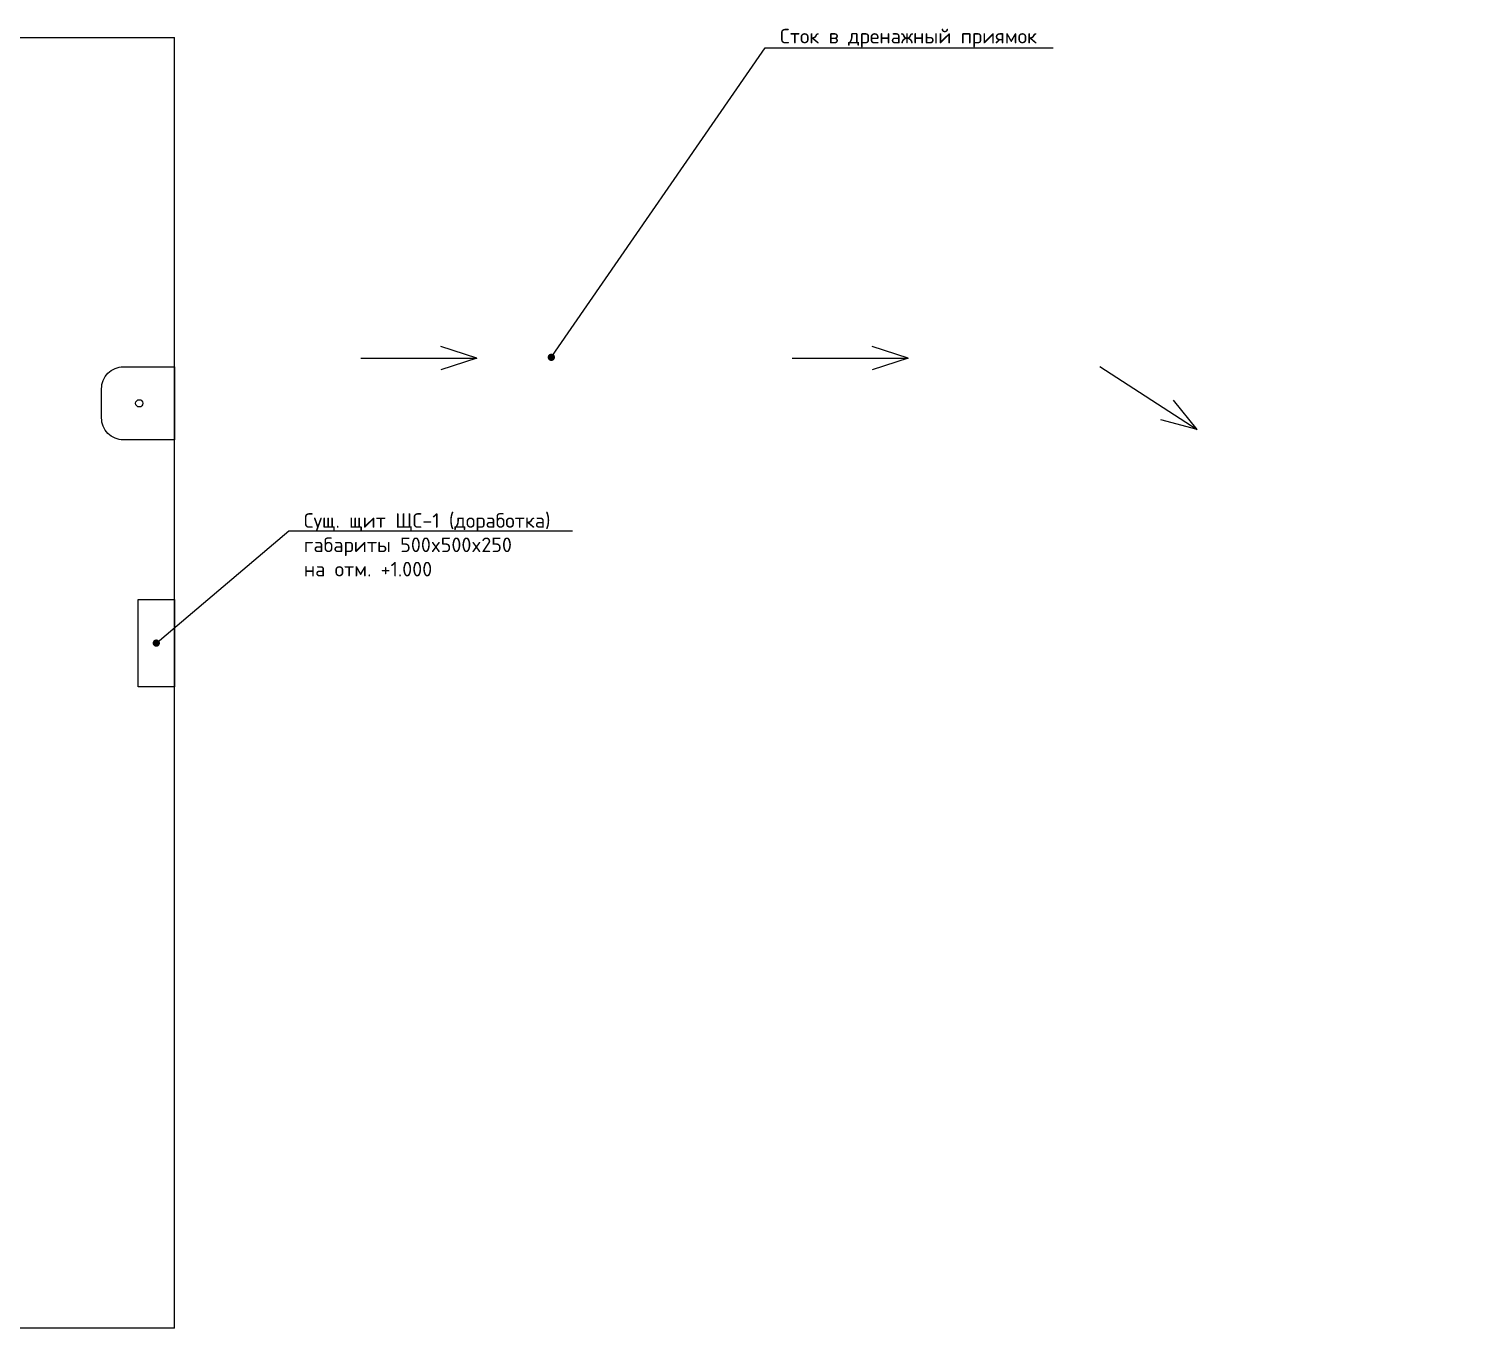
# Model space of a CAD drawing. Header units: millimetres. Extents: x -5247 to 64230, y -16204 to 29599.
# Drawn here: x 12465 to 22306, y 20436 to 29344 of the extents above; entities that cross this region are included whole.
import ezdxf
from ezdxf import colors
from ezdxf.entities.mleader import LeaderData, LeaderLine
from ezdxf.math import Vec2, Vec3

# ---------------------------------------------------------------- set-up
doc = ezdxf.new("R2010")
doc.units = ezdxf.units.MM
for name, color, linetype in [('Демонтируемые щиты', 1, 'Continuous'), ('ОВиК и Водоснабжение', 4, 'Continuous'), ('Существующие щиты', 1, 'Continuous')]:
    doc.layers.add(name, color=color, linetype=linetype)
doc.layers.get('Демонтируемые щиты').off()
doc.styles.add('ISO_250', font='isocpeur.ttf', dxfattribs={"height": 250})

# ---------------------------------------------------------------- blocks, each defined once
blk = doc.blocks.new('_Dot')
at = {"color": 0, "linetype": 'ByBlock', "lineweight": -2}
blk.add_line((-0.5, 0), (-1, 0), dxfattribs=at)
at = {"color": 0, "linetype": 'ByBlock', "const_width": 0.5}
blk.add_lwpolyline([(-0.25, 0, 1), (0.25, 0, 1)], format="xyb", close=True, dxfattribs=at)
blk = doc.blocks.new('Раковина')
at = {"layer": 'ОВиК и Водоснабжение'}
blk.add_lwpolyline([(0, -250), (-350, -250, -0.414214), (-500, -100), (-500, 100, -0.414214), (-350, 250), (0, 250), (0, -250)], format="xyb", dxfattribs=at)
blk.add_circle((-241.3, 0), 25, dxfattribs=at)

msp = doc.modelspace()

# ---------------------------------------------------------------- linework, layer by layer
for points in [[(3664.422, 29284.312), (13464.422, 29284.312)], [(13464.422, 20436.076), (13464.422, 29284.312)], [(15536.033, 27085.014), (15290.373, 27164.822)], [(18493.416, 27085.014), (18247.756, 27164.822)], [(14741.71, 27085.014), (15536.033, 27085.014)], [(15536.033, 27085.014), (15290.373, 27005.206)], [(17699.093, 27085.014), (18493.416, 27085.014)], [(18493.416, 27085.014), (18247.756, 27005.206)], [(19807.035, 27028.309), (20474.552, 26597.763)], [(20474.552, 26597.763), (20311.368, 26797.985)], [(20474.552, 26597.763), (20224.852, 26663.85)], [(13464.422, 20436.076), (3664.422, 20436.076)]]:
    msp.add_lwpolyline(points)
at = {"layer": 'Существующие щиты'}
msp.add_lwpolyline([(13214.422, 25432.841), (13464.422, 25432.841), (13464.422, 24832.841), (13214.422, 24832.841)], close=True, dxfattribs=at)

# ---------------------------------------------------------------- block references
at = {"layer": 'Демонтируемые щиты'}
msp.add_blockref('Раковина', (13464.422, 26776.505), dxfattribs=at)

# ---------------------------------------------------------------- leaders
ml = msp.add_multileader_mtext('Standard')
ml.set_content('Сток в дренажный приямок', color=256, style='ISO_250')
ml.set_leader_properties()
ml.set_arrow_properties(name='DOT')
ml.build(insert=Vec2(0, 0))
ml.multileader.update_dxf_attribs({"text_left_attachment_type": 6, "text_right_attachment_type": 6, "dogleg_length": 100, "arrow_head_size": 50})
ctx = ml.context
ctx.base_point, ctx.char_height, ctx.arrow_head_size, ctx.plane_origin = Vec3(17612.926, 29213.646), 100, 50, Vec3(19277.834, 28716.515)
ctx.left_attachment, ctx.right_attachment = 6, 6
notes = []
notes.append((ctx, [(1, (1, 1, 0), (17512.926, 29213.646), (1, 0), 100, [(0, [(16047.493, 27091.977)], 0, [])])]))
ctx.mtext.insert, ctx.mtext.width, ctx.mtext.flow_direction = Vec3(17614.926, 29343.646), 4690.73087, 5
at = {"layer": 'Существующие щиты'}
ml = msp.add_multileader_mtext('Standard', dxfattribs=at)
ml.set_content('Сущ. щит ЩС-1 (доработка)\\Pгабариты 500x500x250\\Pна отм. +1.000', color=256, style='ISO_250')
ml.set_leader_properties()
ml.set_arrow_properties(name='DOT')
ml.build(insert=Vec2(0, 0))
ml.multileader.update_dxf_attribs({"text_left_attachment_type": 6, "text_right_attachment_type": 6, "dogleg_length": 100, "arrow_head_size": 50})
ctx = ml.context
ctx.base_point, ctx.char_height, ctx.arrow_head_size, ctx.plane_origin = Vec3(14349.167, 25903.34), 100, 50, Vec3(18396.664, 25632.11)
ctx.left_attachment, ctx.right_attachment = 6, 6
notes.append((ctx, [(1, (1, 1, 0), (14249.167, 25903.34), (1, 0), 100, [(0, [(13339.422, 25132.841)], 0, [])])]))
ctx.mtext.insert, ctx.mtext.width, ctx.mtext.flow_direction = Vec3(14351.167, 26023.34), 5163.69119, 5
for ctx, leaders in notes:
    for number, flags, end, landing, length, lines in leaders:
        leader = LeaderData()
        leader.index, (leader.has_last_leader_line, leader.has_dogleg_vector, leader.attachment_direction) = number, flags
        leader.last_leader_point, leader.dogleg_vector, leader.dogleg_length = Vec3(end), Vec3(landing), length
        for number, points, colour, breaks in lines:
            line = LeaderLine()
            line.index, line.vertices, line.color, line.breaks = number, Vec3.list(points), colors.encode_raw_color(colour), breaks
            leader.lines.append(line)
        ctx.leaders.append(leader)

doc.saveas('drawing.dxf')
